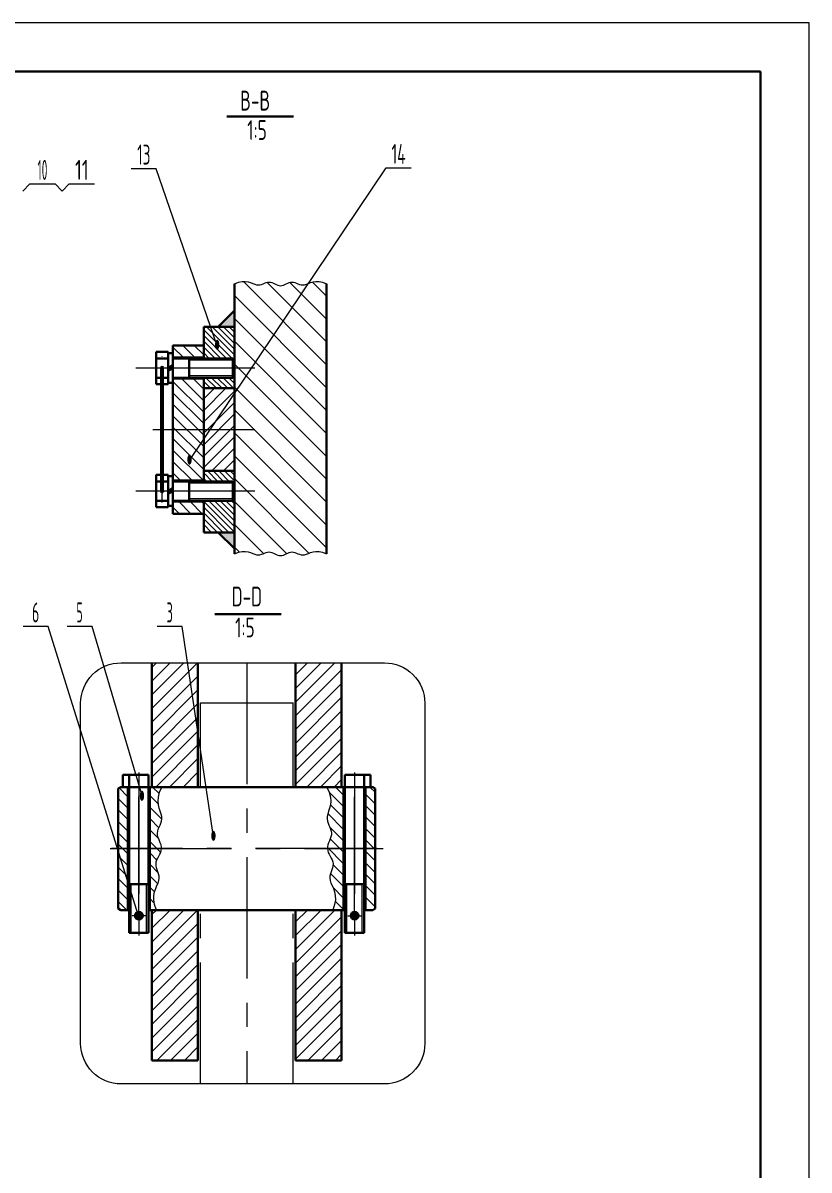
# Model space of a CAD drawing. Header units: millimetres. Extents: x 0 to 25200, y 0 to 17820.
# Drawn here: x 20340 to 25200, y 10733 to 17820 of the extents above; entities that cross this region are included whole.
import ezdxf
from ezdxf.enums import TextEntityAlignment as Align

# ---------------------------------------------------------------- set-up
doc = ezdxf.new("R2010")
doc.units = ezdxf.units.MM
doc.header["$LTSCALE"] = 600
doc.linetypes.add('G', pattern=[2, 1.25, -0.25, 0.25, -0.25])
doc.linetypes.add('K', pattern=[2.5, 1.25, -0.25, 0.25, -0.25, 0.25, -0.25])
doc.layers.get('0').update_dxf_attribs({"lineweight": 30})
for name, color, linetype, lineweight in [('01', 7, 'Continuous', 30), ('02', 1, 'Continuous', 13), ('02C', 3, 'Continuous', 13), ('05', 4, 'G', 13), ('07', 6, 'K', 13), ('11', 3, 'Continuous', 13)]:
    doc.layers.add(name, color=color, linetype=linetype, lineweight=lineweight)
doc.styles.get("Standard").update_dxf_attribs({"font": 'isocp', "width": 0.707, "bigfont": 'intecad.shx'})
pattern_1 = [(45, (2610.96, 3628.16), (-42.4264, 42.4264), [])]
pattern_2 = [(135, (2610.963, 3628.16), (-35.35534, -35.35534), [])]

# ---------------------------------------------------------------- blocks, each defined once
blk = doc.blocks.new('*U26')
at = {"layer": '01'}
for points in [[(415, 292), (25, 292)], [(415, 5), (415, 292)]]:
    blk.add_lwpolyline(points, dxfattribs=at)
at = {"layer": '02'}
for points in [[(420, 297), (0, 297)], [(420, 0), (420, 297)]]:
    blk.add_lwpolyline(points, dxfattribs=at)

msp = doc.modelspace()

# ---------------------------------------------------------------- hatches: boundary and pattern name
for points in [[(21647.61, 16042.71), (21547.61, 15942.71), (21647.61, 15942.71)], [(21647.61, 14572.71), (21547.61, 14672.71), (21647.61, 14672.71)]]:
    msp.add_hatch(color=256).paths.add_polyline_path(points)
at = {"layer": '02'}
h = msp.add_hatch(dxfattribs=at)
h.set_pattern_fill('_USER', color=256, scale=100, angle=135, style=0, pattern_type=0)
h.set_pattern_definition([(135, (2536.66, 3144.26), (-70.71068, -70.71068), [])])
h.paths.add_polyline_path([(22217.61, 16207.79), (22192.5, 16217.6), (22170.39, 16222.13), (22150.92, 16222.52), (22133.74, 16219.91), (22118.52, 16215.42), (22104.89, 16210.2), (22074.67, 16198.42), (22047.12, 16205.72), (22030.89, 16212.28), (22021.77, 16215.72), (22012.78, 16218.22), (22003.86, 16219.19), (21994.96, 16218.21), (21986.05, 16215.63), (21977.14, 16211.98), (21941.83, 16195.38), (21917.77, 16198.03), (21888.08, 16211.98), (21879.17, 16215.63), (21870.27, 16218.21), (21861.36, 16219.19), (21852.44, 16218.22), (21843.46, 16215.72), (21834.33, 16212.28), (21811.48, 16203.04), (21786.05, 16200.18), (21760.33, 16210.2), (21746.71, 16215.42), (21731.48, 16219.91), (21714.3, 16222.52), (21694.83, 16222.13), (21672.72, 16217.6), (21647.61, 16207.79), (21647.61, 14540.14), (21683.75, 14554.26), (21727.48, 14555.13), (21773.52, 14537.49), (21784.17, 14534.44), (21795.04, 14533.54), (21805.42, 14534.71), (21815.38, 14537.35), (21824.99, 14540.85), (21853.55, 14552.4), (21876.21, 14549.91), (21905.89, 14535.95), (21914.8, 14532.3), (21923.71, 14529.72), (21932.61, 14528.74), (21941.52, 14529.72), (21950.42, 14532.3), (21959.33, 14535.95), (21968.24, 14540.14), (21994.63, 14552.54), (22017.44, 14550.07), (22040.23, 14540.85), (22049.84, 14537.35), (22059.8, 14534.71), (22070.18, 14533.54), (22081.05, 14534.44), (22091.7, 14537.49), (22137.74, 14555.13), (22181.47, 14554.26), (22217.61, 14540.14)])
h = msp.add_hatch(dxfattribs=at)
h.set_pattern_fill('_USER', color=256, scale=25, angle=135, style=0, pattern_type=0)
h.set_pattern_definition([(135, (-21441.035, -35823.954), (-17.6776695, -17.6776695), [])])
h.paths.add_polyline_path([(21647.61, 15942.71), (21457.61, 15942.71), (21457.61, 15747.71), (21637.61, 15747.71), (21647.61, 15747.71)])
h.paths.add_polyline_path([(21647.61, 15562.71), (21647.61, 15627.71), (21637.61, 15627.71), (21457.61, 15627.71), (21457.61, 15562.71)])
h.paths.add_polyline_path([(21457.61, 15052.71), (21457.61, 14987.71), (21637.61, 14987.71), (21647.61, 14987.71), (21647.61, 15052.71)])
h.paths.add_polyline_path([(21647.61, 14867.71), (21637.61, 14867.71), (21457.61, 14867.71), (21457.61, 14672.71), (21647.61, 14672.71)])
h.paths.add_polyline_path([(21637.61, 15735.71), (21647.61, 15735.71), (21647.61, 15747.71), (21637.61, 15747.71)])
h.paths.add_polyline_path([(21647.61, 15639.71), (21637.61, 15639.71), (21637.61, 15627.71), (21647.61, 15627.71)])
h.paths.add_polyline_path([(21647.61, 14975.71), (21647.61, 14987.71), (21637.61, 14987.71), (21637.61, 14975.71)])
h.paths.add_polyline_path([(21647.61, 14879.71), (21637.61, 14879.71), (21637.61, 14867.71), (21647.61, 14867.71)])
h = msp.add_hatch(dxfattribs=at)
h.set_pattern_fill('_USER', color=256, scale=50, angle=135, style=0, pattern_type=0)
h.set_pattern_definition([(135, (2996.64, 4955.587), (-35.35534, -35.35534), [])])
h.paths.add_polyline_path([(21267.61, 15827.71), (21267.61, 15752.71), (21457.61, 15752.71), (21457.61, 15827.71)])
h.paths.add_polyline_path([(21457.61, 15622.71), (21267.61, 15622.71), (21267.61, 15307.71), (21457.61, 15307.71)])
h.paths.add_polyline_path([(21457.61, 15307.71), (21267.61, 15307.71), (21267.61, 14992.71), (21457.61, 14992.71)])
h.paths.add_polyline_path([(21267.61, 14862.71), (21267.61, 14787.71), (21457.61, 14787.71), (21457.61, 14862.71)])
h = msp.add_hatch(dxfattribs=at)
h.set_pattern_fill('_USER', color=256, scale=50, angle=45, style=0, pattern_type=0)
h.set_pattern_definition([(45, (2996.64, 4955.587), (-35.35534, 35.35534), [])])
h.paths.add_polyline_path([(21647.61, 15562.71), (21457.61, 15562.71), (21457.61, 15052.71), (21647.61, 15052.71)])
h = msp.add_hatch(dxfattribs=at)
h.set_pattern_fill('_USER', color=256, scale=60, angle=45, style=0, pattern_type=0)
h.set_pattern_definition(pattern_1)
h.paths.add_polyline_path([(21421.89, 13866.58), (21136.89, 13866.58), (21136.89, 13099.26), (21421.89, 13099.26)])
h.paths.add_polyline_path([(21421.89, 12339.26), (21136.89, 12339.26), (21136.89, 11409.26), (21421.89, 11409.26)])
h = msp.add_hatch(dxfattribs=at)
h.set_pattern_fill('_USER', color=256, scale=60, angle=45, style=0, pattern_type=0)
h.set_pattern_definition(pattern_1)
h.paths.add_polyline_path([(22309.89, 13866.58), (22024.89, 13866.58), (22024.89, 13099.26), (22309.89, 13099.26)])
h.paths.add_polyline_path([(22309.89, 12339.26), (22024.89, 12339.26), (22024.89, 11409.26), (22309.89, 11409.26)])
h = msp.add_hatch(dxfattribs=at)
h.set_pattern_fill('_USER', color=256, scale=50, angle=135, style=0, pattern_type=0)
h.set_pattern_definition(pattern_2)
h.paths.add_polyline_path([(20989.14, 13099.26), (20957.77, 13099.26), (20944.64, 13099.26), (20929.64, 13090.6), (20929.64, 12719.26), (20989.14, 12719.26)])
h.paths.add_polyline_path([(20989.14, 12719.26), (20929.64, 12719.26), (20929.64, 12431.67), (20989.14, 12371.78)])
h.paths.add_polyline_path([(21189.27, 12754.64), (21184.22, 12766.76), (21179.18, 12778.89), (21174.84, 12790.98), (21171.93, 12803.01), (21171.16, 12814.95), (21172.99, 12826.78), (21176.87, 12838.61), (21182, 12850.58), (21187.59, 12862.8), (21192.84, 12875.4), (21196.96, 12888.53), (21199.14, 12902.3), (21198.59, 12916.84), (21194.9, 12932.33), (21189.21, 12949.12), (21183.07, 12967.6), (21178, 12988.17), (21175.54, 13011.22), (21177.23, 13037.16), (21184.6, 13066.38), (21199.18, 13099.26), (21124.14, 13099.26), (21124.14, 12719.26), (21197.24, 12719.26), (21196.52, 12730.51), (21193.61, 12742.54)])
h.paths.add_polyline_path([(21179.95, 12671.76), (21186.07, 12683.39), (21191.47, 12695.04), (21195.45, 12706.76), (21197.29, 12718.58), (21197.24, 12719.26), (21124.14, 12719.26), (21124.14, 12339.26), (21164.99, 12339.26), (21153.42, 12373.33), (21148.71, 12403.09), (21149.36, 12429.07), (21153.87, 12451.81), (21160.77, 12471.85), (21168.55, 12489.7), (21175.72, 12505.91), (21180.78, 12521.01), (21182.64, 12535.44), (21181.7, 12549.35), (21178.78, 12562.79), (21174.68, 12575.82), (21170.21, 12588.49), (21166.17, 12600.87), (21163.37, 12613), (21162.61, 12624.95), (21164.45, 12636.76), (21168.43, 12648.48), (21173.84, 12660.14)])
h.paths.add_polyline_path([(20929.64, 12431.67), (20929.64, 12347.92), (20944.64, 12339.26), (20989.14, 12339.26), (20989.14, 12371.78)])
h = msp.add_hatch(dxfattribs=at)
h.set_pattern_fill('_USER', color=256, scale=50, angle=135, style=0, pattern_type=0)
h.set_pattern_definition(pattern_2)
h.paths.add_polyline_path([(22322.64, 13099.26), (22219.35, 13099.26), (22240.44, 13051.97), (22243.87, 13000.92), (22235.74, 12967.62), (22229.64, 12949.12), (22223.99, 12932.32), (22220.33, 12916.82), (22219.81, 12902.28), (22222.02, 12888.51), (22226.16, 12875.4), (22231.44, 12862.8), (22241.35, 12841.25), (22250.06, 12814.88), (22243.38, 12786.99), (22229.99, 12754.63), (22225.68, 12742.52), (22222.79, 12730.48), (22222.09, 12719.26), (22322.64, 12719.26)])
h.paths.add_polyline_path([(22244.96, 12575.82), (22240.88, 12562.78), (22237.99, 12549.33), (22237.08, 12535.42), (22238.97, 12520.99), (22244.07, 12505.9), (22251.27, 12489.71), (22264.47, 12459.58), (22273.27, 12415.77), (22266.64, 12373.36), (22255.14, 12339.26), (22322.64, 12339.26), (22322.64, 12719.26), (22222.09, 12719.26), (22222.05, 12718.55), (22223.91, 12706.73), (22227.92, 12695.02), (22233.34, 12683.38), (22239.48, 12671.76), (22249.72, 12652.41), (22258.99, 12625.28), (22252.8, 12598.2)])
h.paths.add_polyline_path([(22517.14, 13090.6), (22502.14, 13099.26), (22457.64, 13099.26), (22457.64, 12719.26), (22517.14, 12719.26)])
h.paths.add_polyline_path([(22457.64, 12339.26), (22502.14, 12339.26), (22517.14, 12347.92), (22517.14, 12719.26), (22457.64, 12719.26)])
h = msp.add_hatch(dxfattribs=at)
h.set_pattern_fill('_USER', color=256, scale=5, angle=45, style=0, pattern_type=0)
h.set_pattern_definition([(45, (-93556.5664, -47601.8915), (-3.5355339, 3.5355339), [])])
h.paths.add_polyline_path([(21037.89, 12304.26), (21075.39, 12304.26, 1)])
h.paths.add_polyline_path([(21075.39, 12304.26), (21037.89, 12304.26, 1)])
h = msp.add_hatch(dxfattribs=at)
h.set_pattern_fill('_USER', color=256, scale=5, angle=45, style=0, pattern_type=0)
h.set_pattern_definition([(135, (137003.354, -47601.8915), (3.5355339, 3.5355339), [])])
h.paths.add_polyline_path([(22408.89, 12304.26), (22371.39, 12304.26, -1)])
h.paths.add_polyline_path([(22371.39, 12304.26), (22408.89, 12304.26, -1)])

# ---------------------------------------------------------------- linework, layer by layer
for p, q in [((21600.6, 17241.36), (22011.83, 17241.36)), ((21647.61, 16207.79), (21647.61, 14540.14)), ((22217.61, 16207.79), (22217.61, 14540.14)), ((21647.61, 16042.71), (21547.61, 15942.71)), ((21647.61, 15942.71), (21457.61, 15942.71)), ((21457.61, 15747.71), (21457.61, 15942.71)), ((21267.61, 14787.71), (21267.61, 15827.71)), ((21267.61, 15827.71), (21457.61, 15827.71)), ((21267.61, 15752.71), (21457.61, 15752.71)), ((21195.11, 15687.71), (21195.11, 14927.71)), ((21205.11, 15687.71), (21205.11, 14927.71)), ((21267.61, 15622.71), (21457.61, 15622.71)), ((21457.61, 14987.71), (21457.61, 15627.71)), ((21457.61, 15562.71), (21647.61, 15562.71)), ((21457.61, 15052.71), (21647.61, 15052.71)), ((21267.61, 14992.71), (21457.61, 14992.71)), ((21267.61, 14862.71), (21457.61, 14862.71)), ((21457.61, 14672.71), (21457.61, 14867.71)), ((21267.61, 14787.71), (21457.61, 14787.71)), ((21647.61, 14672.71), (21457.61, 14672.71)), ((21647.61, 14572.71), (21547.61, 14672.71)), ((21525.7, 14168), (21936.93, 14168)), ((21136.89, 13099.26), (21136.89, 13866.58)), ((21421.89, 13099.26), (21421.89, 13866.58)), ((22024.89, 13099.26), (22024.89, 13866.58)), ((20944.64, 13099.26), (22502.14, 13099.26)), ((20944.64, 12339.26), (20996.64, 12339.26)), ((21116.64, 12339.26), (22330.14, 12339.26)), ((21136.89, 11409.26), (21136.89, 12339.26)), ((21421.89, 11409.26), (21421.89, 12339.26)), ((22024.89, 11409.26), (22024.89, 12339.26)), ((22450.14, 12339.26), (22502.14, 12339.26)), ((21421.89, 11409.26), (21136.89, 11409.26)), ((22309.89, 11409.26), (22024.89, 11409.26))]:
    msp.add_line(p, q)
for centre in [(21056.64, 12304.26), (22390.14, 12304.26)]:
    msp.add_circle(centre, 23.75)
for centre, start, end in [((21200.11, 15687.71), 0, 180), ((21200.11, 14927.71), 180, 0)]:
    msp.add_arc(centre, 5, start, end)
at = {"layer": '01'}
for p, q in [((21162.61, 15787.66), (21237.61, 15787.66)), ((21162.61, 15787.66), (21162.61, 15587.76)), ((21162.61, 15747.71), (21237.61, 15747.71)), ((21237.61, 15587.76), (21237.61, 15787.66)), ((21237.61, 15778.96), (21267.61, 15778.96)), ((21267.61, 15747.71), (21637.61, 15747.71)), ((21367.61, 15627.71), (21367.61, 15747.71)), ((21637.61, 15627.71), (21637.61, 15747.71)), ((21637.61, 15735.71), (21647.61, 15735.71)), ((21237.61, 15687.71), (21267.61, 15705.04)), ((21267.61, 15687.71), (21237.61, 15670.39)), ((21162.61, 15627.71), (21195.11, 15627.71)), ((21205.11, 15627.71), (21237.61, 15627.71)), ((21237.61, 15596.46), (21267.61, 15596.46)), ((21267.61, 15627.71), (21637.61, 15627.71)), ((21637.61, 15639.71), (21647.61, 15639.71)), ((21162.61, 15587.76), (21195.11, 15587.76)), ((21205.11, 15587.76), (21237.61, 15587.76)), ((21162.61, 14827.76), (21162.61, 15027.66)), ((21162.61, 15027.66), (21195.11, 15027.66)), ((21205.11, 15027.66), (21237.61, 15027.66)), ((21237.61, 15027.66), (21237.61, 14827.76)), ((21162.61, 14987.71), (21195.11, 14987.71)), ((21205.11, 14987.71), (21237.61, 14987.71)), ((21237.61, 15018.96), (21267.61, 15018.96)), ((21267.61, 14987.71), (21637.61, 14987.71)), ((21367.61, 14987.71), (21367.61, 14867.71)), ((21637.61, 14987.71), (21637.61, 14867.71)), ((21637.61, 14975.71), (21647.61, 14975.71)), ((21237.61, 14927.71), (21267.61, 14945.04)), ((21267.61, 14927.71), (21237.61, 14910.39)), ((21162.61, 14867.71), (21237.61, 14867.71)), ((21162.61, 14827.76), (21237.61, 14827.76)), ((21237.61, 14836.46), (21267.61, 14836.46)), ((21267.61, 14867.71), (21637.61, 14867.71)), ((21637.61, 14879.71), (21647.61, 14879.71)), ((22309.89, 13099.26), (22309.89, 13866.58)), ((20957.77, 13174.26), (21116.64, 13174.26)), ((20957.77, 13174.26), (20957.77, 13099.26)), ((20996.64, 13099.26), (20996.64, 13174.26)), ((21116.64, 13174.26), (21116.64, 12199.26)), ((22330.14, 13174.26), (22330.14, 12199.26)), ((22489.02, 13174.26), (22330.14, 13174.26)), ((22450.14, 13099.26), (22450.14, 13174.26)), ((22489.02, 13174.26), (22489.02, 13099.26)), ((20944.64, 13099.26), (20929.64, 13090.6)), ((20929.64, 12347.92), (20929.64, 13090.6)), ((21116.64, 13099.26), (20957.77, 13099.26)), ((20989.14, 13099.26), (20989.14, 12339.26)), ((20996.64, 13099.26), (20996.64, 12199.26)), ((21124.14, 13099.26), (21124.14, 12339.26)), ((22322.64, 13099.26), (22322.64, 12339.26)), ((22330.14, 13099.26), (22489.02, 13099.26)), ((22450.14, 13099.26), (22450.14, 12199.26)), ((22457.64, 13099.26), (22457.64, 12339.26)), ((22502.14, 13099.26), (22517.14, 13090.6)), ((22517.14, 13090.6), (22517.14, 12347.92)), ((20996.64, 12499.26), (21056.64, 12499.26)), ((21116.64, 12499.26), (21056.64, 12499.26)), ((22330.14, 12499.26), (22450.14, 12499.26)), ((20944.64, 12339.26), (20929.64, 12347.92)), ((22309.89, 11409.26), (22309.89, 12339.26)), ((22502.14, 12339.26), (22517.14, 12347.92)), ((20996.64, 12199.26), (21056.64, 12199.26)), ((21116.64, 12199.26), (21056.64, 12199.26)), ((22330.14, 12199.26), (22390.14, 12199.26)), ((22450.14, 12199.26), (22390.14, 12199.26))]:
    msp.add_line(p, q, dxfattribs=at)
for centre in [(21056.64, 12304.26), (22390.14, 12304.26)]:
    msp.add_circle(centre, 18.75, dxfattribs=at)
for centre, start, end in [((21200.11, 15687.71), 311.810315, 228.189685), ((21200.11, 14927.71), 131.810315, 48.189685)]:
    msp.add_arc(centre, 7.5, start, end, dxfattribs=at)
at = {"layer": '02'}
for p, q in [((21164.47, 16919.63), (21009.47, 16919.63)), ((21540.94, 15825.33), (21164.47, 16919.63)), ((21369.82, 15115.75), (22584.78, 16923.92)), ((22584.78, 16923.92), (22739.78, 16923.92)), ((20338.98, 16781.05), (20383.18, 16825.25)), ((20383.18, 16825.25), (20538.18, 16825.25)), ((20538.18, 16825.25), (20582.37, 16781.05)), ((20582.37, 16781.05), (20626.57, 16825.25)), ((20626.57, 16825.25), (20781.57, 16825.25)), ((21637.61, 15735.71), (21367.61, 15735.71)), ((21637.61, 15747.71), (21647.61, 15747.71)), ((21637.61, 15639.71), (21367.61, 15639.71)), ((21637.61, 15627.71), (21647.61, 15627.71)), ((21637.61, 14975.71), (21367.61, 14975.71)), ((21637.61, 14987.71), (21647.61, 14987.71)), ((21637.61, 14879.71), (21367.61, 14879.71)), ((21637.61, 14867.71), (21647.61, 14867.71)), ((20495.83, 14091.08), (20340.83, 14091.08)), ((21052.01, 12308.5), (20495.83, 14091.08)), ((20767.63, 14091.08), (20612.63, 14091.08)), ((21078.15, 13039.24), (20767.63, 14091.08)), ((21324.94, 14091.08), (21169.94, 14091.08)), ((21517.61, 12791.53), (21324.94, 14091.08)), ((21008.64, 12199.26), (21008.64, 12499.26)), ((21104.64, 12199.26), (21104.64, 12499.26)), ((22342.14, 12199.26), (22342.14, 12499.26)), ((22438.14, 12199.26), (22438.14, 12499.26))]:
    msp.add_line(p, q, dxfattribs=at)
for points in [[(21647.61, 16207.79), (21672.72, 16217.6), (21694.83, 16222.13), (21714.3, 16222.52), (21731.48, 16219.91), (21746.71, 16215.42), (21760.33, 16210.2), (21772.71, 16205.38), (21784.17, 16202.09), (21795.04, 16201.19), (21805.42, 16202.36), (21815.38, 16205), (21824.99, 16208.51), (21834.33, 16212.28), (21843.46, 16215.72), (21852.44, 16218.22), (21861.36, 16219.19), (21870.27, 16218.21), (21879.17, 16215.63), (21888.08, 16211.98), (21896.99, 16207.79), (21905.89, 16203.61), (21914.8, 16199.96), (21923.71, 16197.37), (21932.61, 16196.39), (21941.52, 16197.37), (21950.42, 16199.96), (21959.33, 16203.61), (21968.24, 16207.79), (21977.14, 16211.98), (21986.05, 16215.63), (21994.96, 16218.21), (22003.86, 16219.19), (22012.78, 16218.22), (22021.77, 16215.72), (22030.89, 16212.28), (22040.23, 16208.51), (22049.84, 16205), (22059.8, 16202.36), (22070.18, 16201.19), (22081.05, 16202.09), (22092.52, 16205.38), (22104.89, 16210.2), (22118.52, 16215.42), (22133.74, 16219.91), (22150.92, 16222.52), (22170.39, 16222.13), (22192.5, 16217.6), (22217.61, 16207.79)], [(21647.61, 14540.14), (21672.72, 14549.95), (21694.83, 14554.48), (21714.3, 14554.87), (21731.48, 14552.25), (21746.71, 14547.77), (21760.33, 14542.55), (21772.71, 14537.73), (21784.17, 14534.44), (21795.04, 14533.54), (21805.42, 14534.71), (21815.38, 14537.35), (21824.99, 14540.85), (21834.33, 14544.63), (21843.46, 14548.07), (21852.44, 14550.57), (21861.36, 14551.54), (21870.27, 14550.56), (21879.17, 14547.98), (21888.08, 14544.33), (21896.99, 14540.14), (21905.89, 14535.95), (21914.8, 14532.3), (21923.71, 14529.72), (21932.61, 14528.74), (21941.52, 14529.72), (21950.42, 14532.3), (21959.33, 14535.95), (21968.24, 14540.14), (21977.14, 14544.33), (21986.05, 14547.98), (21994.96, 14550.56), (22003.86, 14551.54), (22012.78, 14550.57), (22021.77, 14548.07), (22030.89, 14544.63), (22040.23, 14540.85), (22049.84, 14537.35), (22059.8, 14534.71), (22070.18, 14533.54), (22081.05, 14534.44), (22092.52, 14537.73), (22104.89, 14542.55), (22118.52, 14547.77), (22133.74, 14552.25), (22150.92, 14554.87), (22170.39, 14554.48), (22192.5, 14549.95), (22217.61, 14540.14)], [(21164.99, 12339.26), (21153.42, 12373.33), (21148.71, 12403.09), (21149.36, 12429.07), (21153.87, 12451.81), (21160.77, 12471.85), (21168.55, 12489.7), (21175.72, 12505.91), (21180.78, 12521.01), (21182.64, 12535.44), (21181.7, 12549.35), (21178.78, 12562.79), (21174.68, 12575.82), (21170.21, 12588.49), (21166.17, 12600.87), (21163.37, 12613), (21162.61, 12624.95), (21164.45, 12636.76), (21168.43, 12648.48), (21173.84, 12660.14), (21179.95, 12671.76), (21186.07, 12683.39), (21191.47, 12695.04), (21195.45, 12706.76), (21197.29, 12718.58), (21196.52, 12730.51), (21193.61, 12742.54), (21189.27, 12754.64), (21184.22, 12766.76), (21179.18, 12778.89), (21174.84, 12790.98), (21171.93, 12803.01), (21171.16, 12814.95), (21172.99, 12826.78), (21176.87, 12838.61), (21182, 12850.58), (21187.59, 12862.8), (21192.84, 12875.4), (21196.96, 12888.53), (21199.14, 12902.3), (21198.59, 12916.84), (21194.9, 12932.33), (21189.21, 12949.12), (21183.07, 12967.6), (21178, 12988.17), (21175.54, 13011.22), (21177.23, 13037.16), (21184.6, 13066.38), (21199.18, 13099.26)], [(22219.35, 13099.26), (22234, 13066.4), (22241.44, 13037.2), (22243.18, 13011.27), (22240.77, 12988.2), (22235.74, 12967.62), (22229.64, 12949.12), (22223.99, 12932.32), (22220.33, 12916.82), (22219.81, 12902.28), (22222.02, 12888.51), (22226.16, 12875.4), (22231.44, 12862.8), (22237.06, 12850.59), (22242.22, 12838.64), (22246.12, 12826.81), (22247.97, 12814.98), (22247.23, 12803.04), (22244.34, 12791.01), (22240.03, 12778.9), (22235.01, 12766.76), (22229.99, 12754.63), (22225.68, 12742.52), (22222.79, 12730.48), (22222.05, 12718.55), (22223.91, 12706.73), (22227.92, 12695.02), (22233.34, 12683.38), (22239.48, 12671.76), (22245.62, 12660.15), (22251.05, 12648.51), (22255.06, 12636.79), (22256.92, 12624.98), (22256.19, 12613.03), (22253.41, 12600.89), (22249.4, 12588.5), (22244.96, 12575.82), (22240.88, 12562.78), (22237.99, 12549.33), (22237.08, 12535.42), (22238.97, 12520.99), (22244.07, 12505.9), (22251.27, 12489.71), (22259.09, 12471.87), (22266.03, 12451.85), (22270.59, 12429.11), (22271.3, 12403.13), (22266.64, 12373.36), (22255.14, 12339.26)]]:
    msp.add_lwpolyline(points, dxfattribs=at)
at = {"layer": '02C'}
msp.add_lwpolyline([(22824.39, 13616.58), (22824.39, 11514.71, -0.4142136), (22574.39, 11264.71), (20946.65, 11264.71, -0.4142136), (20696.65, 11514.71), (20696.65, 13616.58, -0.4142136), (20946.65, 13866.58), (22574.39, 13866.58, -0.4142136)], format="xyb", close=True, dxfattribs=at)
at = {"layer": '05'}
for p, q in [((21200.11, 14857.81), (21200.11, 15759.15)), ((21772.61, 15687.71), (21037.61, 15687.71)), ((21142.61, 15307.71), (21772.61, 15307.71)), ((21772.61, 14927.71), (21037.61, 14927.71)), ((21723.39, 13866.58), (21723.39, 11264.71)), ((21056.64, 13189.59), (21056.64, 12181.52)), ((22390.14, 13189.59), (22390.14, 12181.52)), ((21056.64, 12289.26), (21056.64, 13149.26)), ((22390.14, 12289.26), (22390.14, 13149.26)), ((22390.14, 12289.26), (22390.14, 13149.26)), ((20879.64, 12719.26), (22567.14, 12719.26)), ((22527.22, 12719.26), (20888.08, 12719.26)), ((21098.19, 12304.26), (21015.09, 12304.26)), ((22348.59, 12304.26), (22431.69, 12304.26))]:
    msp.add_line(p, q, dxfattribs=at)
at = {"layer": '07'}
for p, q in [((21436.89, 13618.53), (22009.89, 13618.53)), ((21436.89, 13099.26), (21436.89, 13618.53)), ((22009.89, 13099.26), (22009.89, 13618.53)), ((21436.89, 11264.71), (21436.89, 12339.26)), ((22009.89, 11264.71), (22009.89, 12339.26))]:
    msp.add_line(p, q, dxfattribs=at)

# ---------------------------------------------------------------- block references
at = {"xscale": 60, "yscale": 60, "zscale": 60}
msp.add_blockref('*U26', (0, 0), dxfattribs=at)

# ---------------------------------------------------------------- texts
at = {"layer": '02', "width": 0.605172}
for p, p2 in [((21525.94, 15800.33), (21555.94, 15800.33)), ((21354.82, 15090.75), (21384.82, 15090.75)), ((21060.88, 13013.45), (21090.88, 13013.45)), ((21502.61, 12766.53), (21532.61, 12766.53))]:
    msp.add_text('\\M+5A1F1', height=50, dxfattribs=at).set_placement(p, p2, align=Align.FIT)
at = {"layer": '11', "width": 0.707}
for s, p in [('B-B', (21682.95, 17242.04)), ('1:5', (21726.77, 17060.16)), ('D-D', (21630.61, 14177.99)), ('1:5', (21651.87, 13986.8))]:
    msp.add_text(s, height=122.5, dxfattribs=at).set_placement(p, align=Align.BOTTOM_LEFT)
at = {"layer": '11'}
for s, height, width, p, p2 in [('13', 123.744, 0.609833, (21045.79, 16944.63), (21128.15, 16944.63)), ('14', 123.744, 0.614783, (22618.54, 16948.92), (22706.03, 16948.92)), ('10', 123.744, 0.47098, (20430.06, 16850.25), (20491.3, 16850.25)), ('11', 123.744, 0.798543, (20662.07, 16850.25), (20746.06, 16850.25)), ('6', 123.74, 0.600695, (20396.04, 14116.08), (20440.61, 14116.08)), ('5', 123.74, 0.527686, (20670.82, 14116.08), (20709.44, 14116.08)), ('3', 123.74, 0.527686, (21228.13, 14116.08), (21266.75, 14116.08))]:
    msp.add_text(s, height=height, dxfattribs=dict(at, width=width)).set_placement(p, p2, align=Align.FIT)

doc.saveas('drawing.dxf')
